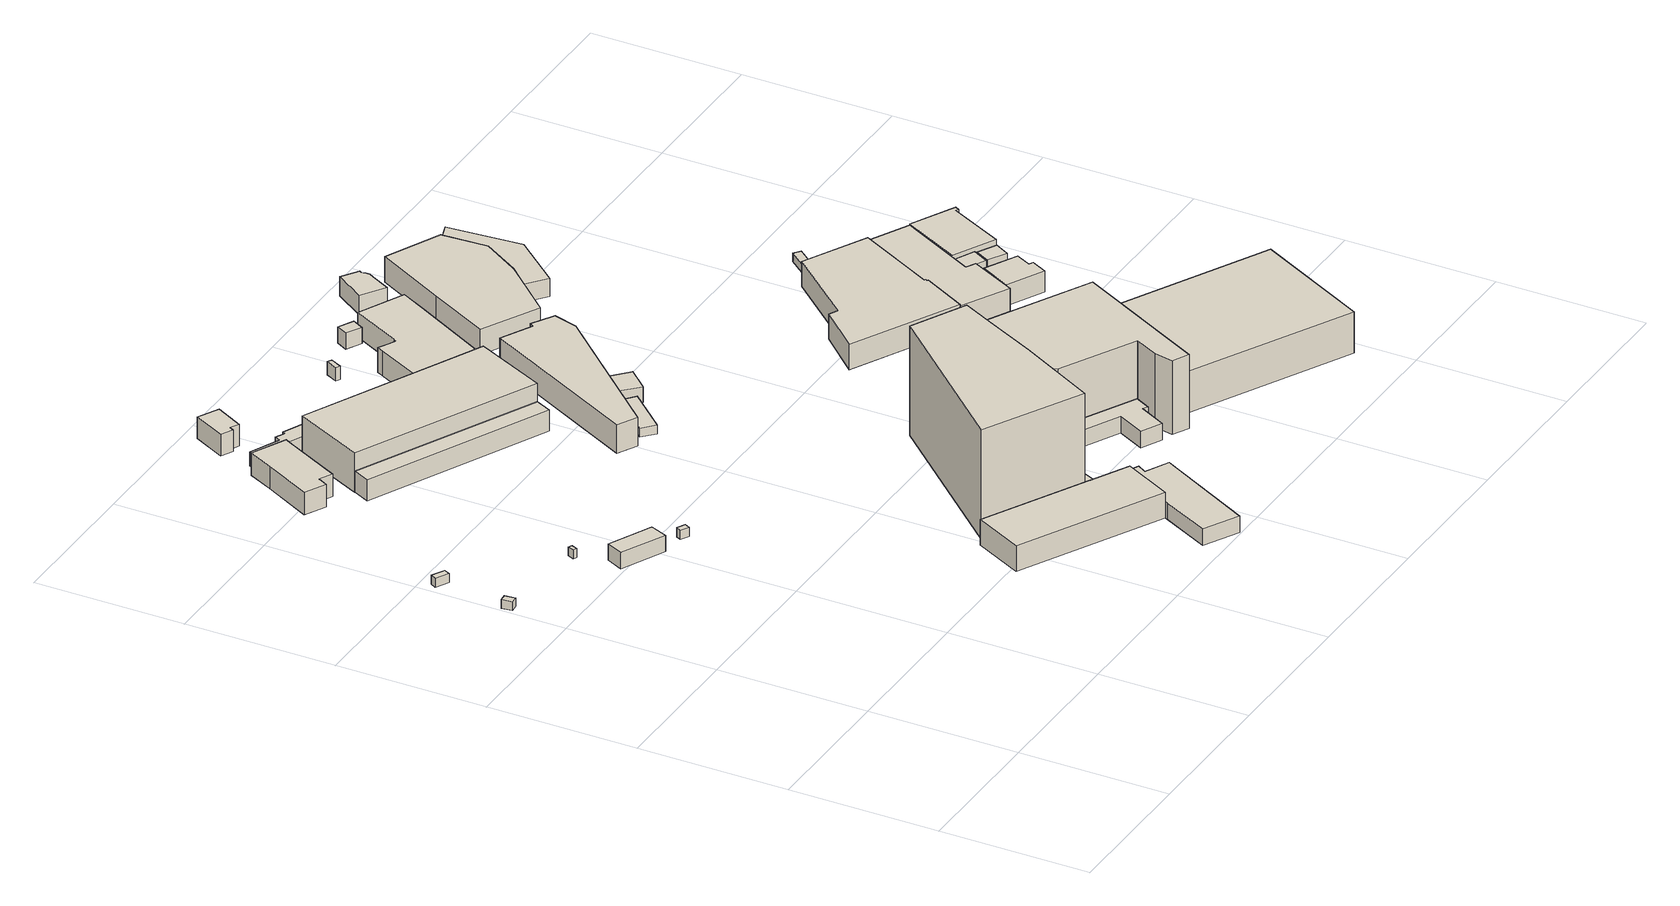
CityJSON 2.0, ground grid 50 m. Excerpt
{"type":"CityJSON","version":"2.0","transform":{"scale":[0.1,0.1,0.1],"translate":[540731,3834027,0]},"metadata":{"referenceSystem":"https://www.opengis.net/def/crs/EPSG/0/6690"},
"CityObjects":{
"building1":{"type":"Building","attributes":{"計測周辺長":11.91,"1/2500図郭":65,"区名":"港区","町丁目名称":"海岸通３丁目","街区番号":5,"class":"3001","usage":"421","storeysAboveGround":1,"BuildingDetailAttribute.buildingRoofEdgeArea":8.54,"BuildingDetailAttribute.buildingStructureType":"610","BuildingDetailAttribute.buildingStructureOrgType":"2","BuildingDetailAttribute.detailedUsage":"1830","BuildingDetailAttribute.specifiedBuildingCoverageRate":0.6,"BuildingDetailAttribute.surveyYear":2017,"BuildingTsunamiRiskAttribute.description":"1","BuildingTsunamiRiskAttribute.rank":"2","BuildingTsunamiRiskAttribute.depth":2.57,"BuildingHighTideRiskAttribute.description":"1","BuildingHighTideRiskAttribute.rank":"3","BuildingHighTideRiskAttribute.depth":4.66,"BuildingIDAttribute.prefecture":"27","BuildingIDAttribute.city":"27107"},"geometry":[{"type":"Solid","lod":"1","boundaries":[[[[0,1,2,3]],[[2,4,5,3]],[[1,6,4,2]],[[0,7,6,1]],[[3,5,7,0]],[[4,6,7,5]]]]}]},
"building2":{"type":"Building","attributes":{"class":"3003","measuredHeight":3.1,"BuildingDetailAttribute.specifiedBuildingCoverageRate":0.6,"BuildingDetailAttribute.surveyYear":2017,"BuildingTsunamiRiskAttribute.description":"1","BuildingTsunamiRiskAttribute.rank":"2","BuildingTsunamiRiskAttribute.depth":1.32,"BuildingHighTideRiskAttribute.description":"1","BuildingHighTideRiskAttribute.rank":"3","BuildingHighTideRiskAttribute.depth":4.17,"BuildingIDAttribute.prefecture":"27","BuildingIDAttribute.city":"27107"},"geometry":[{"type":"Solid","lod":"1","boundaries":[[[[8,9,10,11]],[[10,12,13,11]],[[9,14,12,10]],[[8,15,14,9]],[[11,13,15,8]],[[12,14,15,13]]]]}]},
"building3":{"type":"Building","attributes":{"class":"3001","BuildingDetailAttribute.specifiedBuildingCoverageRate":0.6,"BuildingDetailAttribute.surveyYear":2017,"BuildingTsunamiRiskAttribute.description":"1","BuildingTsunamiRiskAttribute.rank":"2","BuildingTsunamiRiskAttribute.depth":0.72,"BuildingHighTideRiskAttribute.description":"1","BuildingHighTideRiskAttribute.rank":"3","BuildingHighTideRiskAttribute.depth":3.87,"BuildingIDAttribute.prefecture":"27","BuildingIDAttribute.city":"27107"},"geometry":[{"type":"Solid","lod":"1","boundaries":[[[[16,17,18,19]],[[18,20,21,19]],[[17,22,20,18]],[[16,23,22,17]],[[19,21,23,16]],[[20,22,23,21]]]]}]},
"building4":{"type":"Building","attributes":{"計測周辺長":44.96,"1/2500図郭":65,"区名":"港区","町丁目名称":"海岸通３丁目","街区番号":5,"class":"3001","usage":"454","measuredHeight":5.6,"storeysAboveGround":2,"BuildingDetailAttribute.buildingRoofEdgeArea":100.97,"BuildingDetailAttribute.buildingStructureType":"610","BuildingDetailAttribute.buildingStructureOrgType":"2","BuildingDetailAttribute.detailedUsage":"1930","BuildingDetailAttribute.specifiedBuildingCoverageRate":0.6,"BuildingDetailAttribute.surveyYear":2017,"BuildingTsunamiRiskAttribute.description":"1","BuildingTsunamiRiskAttribute.rank":"2","BuildingTsunamiRiskAttribute.depth":2.28,"BuildingHighTideRiskAttribute.description":"1","BuildingHighTideRiskAttribute.rank":"3","BuildingHighTideRiskAttribute.depth":4.38,"BuildingIDAttribute.prefecture":"27","BuildingIDAttribute.city":"27107"},"geometry":[{"type":"Solid","lod":"1","boundaries":[[[[24,25,26,27]],[[26,28,29,27]],[[25,30,28,26]],[[24,31,30,25]],[[27,29,31,24]],[[28,30,31,29]]]]}]},
"building5":{"type":"Building","attributes":{"class":"3001","measuredHeight":3.2,"BuildingDetailAttribute.specifiedBuildingCoverageRate":0.6,"BuildingDetailAttribute.surveyYear":2017,"BuildingTsunamiRiskAttribute.description":"1","BuildingTsunamiRiskAttribute.rank":"2","BuildingTsunamiRiskAttribute.depth":2.78,"BuildingHighTideRiskAttribute.description":"1","BuildingHighTideRiskAttribute.rank":"3","BuildingHighTideRiskAttribute.depth":4.91,"BuildingIDAttribute.prefecture":"27","BuildingIDAttribute.city":"27107"},"geometry":[{"type":"Solid","lod":"1","boundaries":[[[[32,33,34,35]],[[34,36,37,35]],[[33,38,36,34]],[[32,39,38,33]],[[35,37,39,32]],[[36,38,39,37]]]]}]},
"building6":{"type":"Building","attributes":{"計測周辺長":79.96,"1/2500図郭":65,"区名":"港区","町丁目名称":"海岸通３丁目","街区番号":2,"class":"3001","usage":"431","measuredHeight":7.7,"storeysAboveGround":2,"BuildingDetailAttribute.buildingRoofEdgeArea":328.19,"BuildingDetailAttribute.buildingStructureType":"610","BuildingDetailAttribute.buildingStructureOrgType":"2","BuildingDetailAttribute.detailedUsage":"1720","BuildingDetailAttribute.specifiedBuildingCoverageRate":0.6,"BuildingDetailAttribute.surveyYear":2017,"BuildingTsunamiRiskAttribute.description":"1","BuildingTsunamiRiskAttribute.rank":"2","BuildingTsunamiRiskAttribute.depth":1.43,"BuildingHighTideRiskAttribute.description":"1","BuildingHighTideRiskAttribute.rank":"3","BuildingHighTideRiskAttribute.depth":4.27,"BuildingIDAttribute.prefecture":"27","BuildingIDAttribute.city":"27107"},"geometry":[{"type":"Solid","lod":"1","boundaries":[[[[40,41,42,43,44,45,46,47]],[[46,48,49,47]],[[45,50,48,46]],[[44,51,50,45]],[[43,52,51,44]],[[42,53,52,43]],[[41,54,53,42]],[[40,55,54,41]],[[47,49,55,40]],[[48,50,51,52,53,54,55,49]]]]}]},
"building7":{"type":"Building","attributes":{"計測周辺長":63.9,"1/2500図郭":65,"区名":"港区","町丁目名称":"海岸通３丁目","街区番号":2,"class":"3001","usage":"441","measuredHeight":4.9,"storeysAboveGround":1,"BuildingDetailAttribute.buildingRoofEdgeArea":111.09,"BuildingDetailAttribute.buildingStructureType":"610","BuildingDetailAttribute.buildingStructureOrgType":"2","BuildingDetailAttribute.detailedUsage":"1510","BuildingDetailAttribute.specifiedBuildingCoverageRate":0.6,"BuildingDetailAttribute.surveyYear":2017,"BuildingTsunamiRiskAttribute.description":"1","BuildingTsunamiRiskAttribute.rank":"2","BuildingTsunamiRiskAttribute.depth":1.39,"BuildingHighTideRiskAttribute.description":"1","BuildingHighTideRiskAttribute.rank":"3","BuildingHighTideRiskAttribute.depth":4.24,"BuildingIDAttribute.prefecture":"27","BuildingIDAttribute.city":"27107"},"geometry":[{"type":"Solid","lod":"1","boundaries":[[[[56,57,58,59,60,61,62,63]],[[62,64,65,63]],[[61,66,64,62]],[[60,67,66,61]],[[59,68,67,60]],[[58,69,68,59]],[[57,70,69,58]],[[56,71,70,57]],[[63,65,71,56]],[[64,66,67,68,69,70,71,65]]]]}]},
"building8":{"type":"Building","attributes":{"計測周辺長":143.05,"1/2500図郭":65,"区名":"港区","町丁目名称":"海岸通４丁目","街区番号":3,"class":"3001","usage":"431","measuredHeight":8.8,"storeysAboveGround":2,"BuildingDetailAttribute.buildingRoofEdgeArea":971.49,"BuildingDetailAttribute.buildingStructureType":"610","BuildingDetailAttribute.buildingStructureOrgType":"2","BuildingDetailAttribute.detailedUsage":"1720","BuildingDetailAttribute.specifiedBuildingCoverageRate":0.6,"BuildingDetailAttribute.surveyYear":2017,"BuildingTsunamiRiskAttribute.description":"1","BuildingTsunamiRiskAttribute.rank":"2","BuildingTsunamiRiskAttribute.depth":2.12,"BuildingHighTideRiskAttribute.description":"1","BuildingHighTideRiskAttribute.rank":"4","BuildingHighTideRiskAttribute.depth":5.21,"BuildingIDAttribute.prefecture":"27","BuildingIDAttribute.city":"27107"},"geometry":[{"type":"Solid","lod":"1","boundaries":[[[[72,73,74,75,76,77]],[[76,78,79,77]],[[75,80,78,76]],[[74,81,80,75]],[[73,82,81,74]],[[72,83,82,73]],[[77,79,83,72]],[[78,80,81,82,83,79]]]]}]},
"building9":{"type":"Building","attributes":{"計測周辺長":39.75,"1/2500図郭":65,"区名":"港区","町丁目名称":"海岸通３丁目","街区番号":2,"class":"3001","usage":"441","measuredHeight":7.4,"storeysAboveGround":2,"BuildingDetailAttribute.buildingRoofEdgeArea":88.73,"BuildingDetailAttribute.buildingStructureType":"601","BuildingDetailAttribute.buildingStructureOrgType":"1","BuildingDetailAttribute.detailedUsage":"1510","BuildingDetailAttribute.specifiedBuildingCoverageRate":0.6,"BuildingDetailAttribute.surveyYear":2017,"BuildingTsunamiRiskAttribute.description":"1","BuildingTsunamiRiskAttribute.rank":"2","BuildingTsunamiRiskAttribute.depth":1.25,"BuildingHighTideRiskAttribute.description":"1","BuildingHighTideRiskAttribute.rank":"3","BuildingHighTideRiskAttribute.depth":4.1,"BuildingIDAttribute.prefecture":"27","BuildingIDAttribute.city":"27107"},"geometry":[{"type":"Solid","lod":"1","boundaries":[[[[84,85,86,87,88,89]],[[88,90,91,89]],[[87,92,90,88]],[[86,93,92,87]],[[85,94,93,86]],[[84,95,94,85]],[[89,91,95,84]],[[90,92,93,94,95,91]]]]}]},
"building10":{"type":"Building","attributes":{"計測周辺長":144.68,"1/2500図郭":65,"区名":"港区","町丁目名称":"海岸通３丁目","街区番号":2,"class":"3003","usage":"431","measuredHeight":7.1,"storeysAboveGround":2,"BuildingDetailAttribute.buildingRoofEdgeArea":396.9,"BuildingDetailAttribute.buildingStructureType":"610","BuildingDetailAttribute.buildingStructureOrgType":"2","BuildingDetailAttribute.detailedUsage":"1720","BuildingDetailAttribute.specifiedBuildingCoverageRate":0.6,"BuildingDetailAttribute.surveyYear":2017,"BuildingTsunamiRiskAttribute.description":"1","BuildingTsunamiRiskAttribute.rank":"2","BuildingTsunamiRiskAttribute.depth":1.15,"BuildingHighTideRiskAttribute.description":"1","BuildingHighTideRiskAttribute.rank":"3","BuildingHighTideRiskAttribute.depth":4.02,"BuildingIDAttribute.prefecture":"27","BuildingIDAttribute.city":"27107"},"geometry":[{"type":"Solid","lod":"1","boundaries":[[[[96,97,98,99]],[[98,100,101,99]],[[97,102,100,98]],[[96,103,102,97]],[[99,101,103,96]],[[100,102,103,101]]]]}]},
"building11":{"type":"Building","attributes":{"計測周辺長":184.7,"1/2500図郭":65,"区名":"港区","町丁目名称":"海岸通３丁目","街区番号":2,"class":"3001","usage":"431","measuredHeight":13.6,"storeysAboveGround":3,"BuildingDetailAttribute.buildingRoofEdgeArea":1731.63,"BuildingDetailAttribute.buildingStructureType":"610","BuildingDetailAttribute.buildingStructureOrgType":"2","BuildingDetailAttribute.detailedUsage":"1720","BuildingDetailAttribute.specifiedBuildingCoverageRate":0.6,"BuildingDetailAttribute.surveyYear":2017,"BuildingTsunamiRiskAttribute.description":"1","BuildingTsunamiRiskAttribute.rank":"2","BuildingTsunamiRiskAttribute.depth":1.08,"BuildingHighTideRiskAttribute.description":"1","BuildingHighTideRiskAttribute.rank":"3","BuildingHighTideRiskAttribute.depth":3.96,"BuildingIDAttribute.prefecture":"27","BuildingIDAttribute.city":"27107"},"geometry":[{"type":"Solid","lod":"1","boundaries":[[[[104,105,106,107]],[[106,108,109,107]],[[105,110,108,106]],[[104,111,110,105]],[[107,109,111,104]],[[108,110,111,109]]]]}]},
"building12":{"type":"Building","attributes":{"計測周辺長":43.4,"1/2500図郭":65,"区名":"港区","町丁目名称":"海岸通３丁目","街区番号":2,"class":"3001","usage":"441","measuredHeight":4.1,"storeysAboveGround":1,"BuildingDetailAttribute.buildingRoofEdgeArea":74.83,"BuildingDetailAttribute.buildingStructureType":"601","BuildingDetailAttribute.buildingStructureOrgType":"1","BuildingDetailAttribute.detailedUsage":"1510","BuildingDetailAttribute.specifiedBuildingCoverageRate":0.6,"BuildingDetailAttribute.surveyYear":2017,"BuildingTsunamiRiskAttribute.description":"1","BuildingTsunamiRiskAttribute.rank":"2","BuildingTsunamiRiskAttribute.depth":1.04,"BuildingHighTideRiskAttribute.description":"1","BuildingHighTideRiskAttribute.rank":"3","BuildingHighTideRiskAttribute.depth":3.9,"BuildingIDAttribute.prefecture":"27","BuildingIDAttribute.city":"27107"},"geometry":[{"type":"Solid","lod":"1","boundaries":[[[[112,113,114,115,116,117,118,119,120,121,122,123]],[[122,124,125,123]],[[121,126,124,122]],[[120,127,126,121]],[[119,128,127,120]],[[118,129,128,119]],[[117,130,129,118]],[[116,131,130,117]],[[115,132,131,116]],[[114,133,132,115]],[[113,134,133,114]],[[112,135,134,113]],[[123,125,135,112]],[[124,126,127,128,129,130,131,132,133,134,135,125]]]]}]},
"building13":{"type":"Building","attributes":{"class":"3001","measuredHeight":4.2,"BuildingDetailAttribute.specifiedBuildingCoverageRate":0.6,"BuildingDetailAttribute.surveyYear":2017,"BuildingTsunamiRiskAttribute.description":"1","BuildingTsunamiRiskAttribute.rank":"2","BuildingTsunamiRiskAttribute.depth":0.97,"BuildingHighTideRiskAttribute.description":"1","BuildingHighTideRiskAttribute.rank":"3","BuildingHighTideRiskAttribute.depth":3.84,"BuildingIDAttribute.prefecture":"27","BuildingIDAttribute.city":"27107"},"geometry":[{"type":"Solid","lod":"1","boundaries":[[[[136,137,138,139]],[[138,140,141,139]],[[137,142,140,138]],[[136,143,142,137]],[[139,141,143,136]],[[140,142,143,141]]]]}]},
"building14":{"type":"Building","attributes":{"計測周辺長":180.15,"1/2500図郭":65,"区名":"港区","町丁目名称":"海岸通４丁目","街区番号":3,"class":"3002","usage":"431","measuredHeight":37.5,"storeysAboveGround":6,"BuildingDetailAttribute.buildingRoofEdgeArea":1741.05,"BuildingDetailAttribute.buildingStructureType":"610","BuildingDetailAttribute.buildingStructureOrgType":"2","BuildingDetailAttribute.detailedUsage":"1720","BuildingDetailAttribute.specifiedBuildingCoverageRate":0.6,"BuildingDetailAttribute.surveyYear":2017,"BuildingTsunamiRiskAttribute.description":"1","BuildingTsunamiRiskAttribute.rank":"2","BuildingTsunamiRiskAttribute.depth":1.92,"BuildingHighTideRiskAttribute.description":"1","BuildingHighTideRiskAttribute.rank":"4","BuildingHighTideRiskAttribute.depth":5.2,"BuildingIDAttribute.prefecture":"27","BuildingIDAttribute.city":"27107"},"geometry":[{"type":"Solid","lod":"1","boundaries":[[[[144,145,146,147,148,149]],[[148,150,151,149]],[[147,152,150,148]],[[146,153,152,147]],[[145,154,153,146]],[[144,155,154,145]],[[149,151,155,144]],[[150,152,153,154,155,151]]]]}]},
"building15":{"type":"Building","attributes":{"計測周辺長":284.76,"1/2500図郭":65,"区名":"港区","町丁目名称":"海岸通４丁目","街区番号":3,"class":"3003","usage":"431","measuredHeight":5.7,"storeysAboveGround":2,"BuildingDetailAttribute.buildingRoofEdgeArea":937,"BuildingDetailAttribute.buildingStructureType":"610","BuildingDetailAttribute.buildingStructureOrgType":"2","BuildingDetailAttribute.detailedUsage":"1720","BuildingDetailAttribute.specifiedBuildingCoverageRate":0.6,"BuildingDetailAttribute.surveyYear":2017,"BuildingTsunamiRiskAttribute.description":"1","BuildingTsunamiRiskAttribute.rank":"2","BuildingTsunamiRiskAttribute.depth":2.08,"BuildingHighTideRiskAttribute.description":"1","BuildingHighTideRiskAttribute.rank":"4","BuildingHighTideRiskAttribute.depth":5.23,"BuildingIDAttribute.prefecture":"27","BuildingIDAttribute.city":"27107"},"geometry":[{"type":"Solid","lod":"1","boundaries":[[[[156,157,158,159,160,161,162,163,164,165,166,167,168,169,170,171,172,173,174,175,176,177,178,179,180]],[[179,181,182,180]],[[178,183,181,179]],[[177,184,183,178]],[[176,185,184,177]],[[175,186,185,176]],[[174,187,186,175]],[[173,188,187,174]],[[172,189,188,173]],[[171,190,189,172]],[[170,191,190,171]],[[169,192,191,170]],[[168,193,192,169]],[[167,194,193,168]],[[166,195,194,167]],[[165,196,195,166]],[[164,197,196,165]],[[163,198,197,164]],[[162,199,198,163]],[[161,200,199,162]],[[160,201,200,161]],[[159,202,201,160]],[[158,203,202,159]],[[157,204,203,158]],[[156,205,204,157]],[[180,182,205,156]],[[181,183,184,185,186,187,188,189,190,191,192,193,194,195,196,197,198,199,200,201,202,203,204,205,182]]]]}]},
"building16":{"type":"Building","attributes":{"計測周辺長":45.66,"1/2500図郭":65,"区名":"港区","町丁目名称":"海岸通３丁目","街区番号":2,"class":"3001","usage":"431","storeysAboveGround":2,"BuildingDetailAttribute.buildingRoofEdgeArea":96.19,"BuildingDetailAttribute.buildingStructureType":"610","BuildingDetailAttribute.buildingStructureOrgType":"2","BuildingDetailAttribute.detailedUsage":"1720","BuildingDetailAttribute.specifiedBuildingCoverageRate":0.6,"BuildingDetailAttribute.surveyYear":2017,"BuildingTsunamiRiskAttribute.description":"1","BuildingTsunamiRiskAttribute.rank":"2","BuildingTsunamiRiskAttribute.depth":2.11,"BuildingHighTideRiskAttribute.description":"1","BuildingHighTideRiskAttribute.rank":"4","BuildingHighTideRiskAttribute.depth":5.1,"BuildingIDAttribute.prefecture":"27","BuildingIDAttribute.city":"27107"},"geometry":[{"type":"Solid","lod":"1","boundaries":[[[[206,207,208,209]],[[208,210,211,209]],[[207,212,210,208]],[[206,213,212,207]],[[209,211,213,206]],[[210,212,213,211]]]]}]},
"building17":{"type":"Building","attributes":{"計測周辺長":11.82,"1/2500図郭":65,"区名":"港区","町丁目名称":"海岸通３丁目","街区番号":2,"class":"3001","usage":"441","measuredHeight":4.6,"storeysAboveGround":1,"BuildingDetailAttribute.buildingRoofEdgeArea":6.93,"BuildingDetailAttribute.buildingStructureType":"610","BuildingDetailAttribute.buildingStructureOrgType":"2","BuildingDetailAttribute.detailedUsage":"1510","BuildingDetailAttribute.specifiedBuildingCoverageRate":0.6,"BuildingDetailAttribute.surveyYear":2017,"BuildingTsunamiRiskAttribute.description":"1","BuildingTsunamiRiskAttribute.rank":"2","BuildingTsunamiRiskAttribute.depth":0.93,"BuildingHighTideRiskAttribute.description":"1","BuildingHighTideRiskAttribute.rank":"3","BuildingHighTideRiskAttribute.depth":3.79,"BuildingIDAttribute.prefecture":"27","BuildingIDAttribute.city":"27107"},"geometry":[{"type":"Solid","lod":"1","boundaries":[[[[214,215,216,217]],[[216,218,219,217]],[[215,220,218,216]],[[214,221,220,215]],[[217,219,221,214]],[[218,220,221,219]]]]}]},
"building18":{"type":"Building","attributes":{"計測周辺長":141.9,"1/2500図郭":65,"区名":"港区","町丁目名称":"海岸通３丁目","街区番号":2,"class":"3002","usage":"431","measuredHeight":9.7,"storeysAboveGround":3,"BuildingDetailAttribute.buildingRoofEdgeArea":891.67,"BuildingDetailAttribute.buildingStructureType":"610","BuildingDetailAttribute.buildingStructureOrgType":"2","BuildingDetailAttribute.detailedUsage":"1720","BuildingDetailAttribute.specifiedBuildingCoverageRate":0.6,"BuildingDetailAttribute.surveyYear":2017,"BuildingTsunamiRiskAttribute.description":"1","BuildingTsunamiRiskAttribute.rank":"2","BuildingTsunamiRiskAttribute.depth":1.58,"BuildingHighTideRiskAttribute.description":"1","BuildingHighTideRiskAttribute.rank":"3","BuildingHighTideRiskAttribute.depth":4.51,"BuildingIDAttribute.prefecture":"27","BuildingIDAttribute.city":"27107"},"geometry":[{"type":"Solid","lod":"1","boundaries":[[[[222,223,224,225,226,227,228]],[[227,229,230,228]],[[226,231,229,227]],[[225,232,231,226]],[[224,233,232,225]],[[223,234,233,224]],[[222,235,234,223]],[[228,230,235,222]],[[229,231,232,233,234,235,230]]]]}]},
"building19":{"type":"Building","attributes":{"計測周辺長":34.96,"1/2500図郭":65,"区名":"港区","町丁目名称":"海岸通３丁目","街区番号":2,"class":"3003","usage":"431","measuredHeight":5.4,"storeysAboveGround":1,"BuildingDetailAttribute.buildingRoofEdgeArea":76.35,"BuildingDetailAttribute.buildingStructureType":"610","BuildingDetailAttribute.buildingStructureOrgType":"2","BuildingDetailAttribute.detailedUsage":"1720","BuildingDetailAttribute.specifiedBuildingCoverageRate":0.6,"BuildingDetailAttribute.surveyYear":2017,"BuildingTsunamiRiskAttribute.description":"1","BuildingTsunamiRiskAttribute.rank":"2","BuildingTsunamiRiskAttribute.depth":1.9,"BuildingHighTideRiskAttribute.description":"1","BuildingHighTideRiskAttribute.rank":"3","BuildingHighTideRiskAttribute.depth":4.87,"BuildingIDAttribute.prefecture":"27","BuildingIDAttribute.city":"27107"},"geometry":[{"type":"Solid","lod":"1","boundaries":[[[[236,237,238,239]],[[238,240,241,239]],[[237,242,240,238]],[[236,243,242,237]],[[239,241,243,236]],[[240,242,243,241]]]]}]},
"building20":{"type":"Building","attributes":{"計測周辺長":126.41,"1/2500図郭":65,"区名":"港区","町丁目名称":"海岸通３丁目","街区番号":2,"class":"3001","usage":"441","measuredHeight":8.5,"storeysAboveGround":2,"BuildingDetailAttribute.buildingRoofEdgeArea":799.59,"BuildingDetailAttribute.buildingStructureType":"610","BuildingDetailAttribute.buildingStructureOrgType":"2","BuildingDetailAttribute.detailedUsage":"1510","BuildingDetailAttribute.specifiedBuildingCoverageRate":0.6,"BuildingDetailAttribute.surveyYear":2017,"BuildingTsunamiRiskAttribute.description":"1","BuildingTsunamiRiskAttribute.rank":"2","BuildingTsunamiRiskAttribute.depth":1.56,"BuildingHighTideRiskAttribute.description":"1","BuildingHighTideRiskAttribute.rank":"3","BuildingHighTideRiskAttribute.depth":4.44,"BuildingIDAttribute.prefecture":"27","BuildingIDAttribute.city":"27107"},"geometry":[{"type":"Solid","lod":"1","boundaries":[[[[244,245,246,247,248,249,250,251,252,253]],[[252,254,255,253]],[[251,256,254,252]],[[250,257,256,251]],[[249,258,257,250]],[[248,259,258,249]],[[247,260,259,248]],[[246,261,260,247]],[[245,262,261,246]],[[244,263,262,245]],[[253,255,263,244]],[[254,256,257,258,259,260,261,262,263,255]]]]}]},
"building21":{"type":"Building","attributes":{"class":"3003","measuredHeight":5.4,"BuildingDetailAttribute.specifiedBuildingCoverageRate":0.6,"BuildingDetailAttribute.surveyYear":2017,"BuildingTsunamiRiskAttribute.description":"1","BuildingTsunamiRiskAttribute.rank":"2","BuildingTsunamiRiskAttribute.depth":1.93,"BuildingHighTideRiskAttribute.description":"1","BuildingHighTideRiskAttribute.rank":"3","BuildingHighTideRiskAttribute.depth":4.96,"BuildingIDAttribute.prefecture":"27","BuildingIDAttribute.city":"27107"},"geometry":[{"type":"Solid","lod":"1","boundaries":[[[[264,265,266,267]],[[266,268,204,267]],[[265,182,268,266]],[[264,205,182,265]],[[267,204,205,264]],[[268,182,205,204]]]]}]},
"building22":{"type":"Building","attributes":{"計測周辺長":29.17,"1/2500図郭":65,"区名":"港区","町丁目名称":"海岸通４丁目","街区番号":3,"class":"3001","usage":"431","measuredHeight":6.6,"storeysAboveGround":2,"BuildingDetailAttribute.buildingRoofEdgeArea":45.39,"BuildingDetailAttribute.buildingStructureType":"610","BuildingDetailAttribute.buildingStructureOrgType":"2","BuildingDetailAttribute.detailedUsage":"1720","BuildingDetailAttribute.specifiedBuildingCoverageRate":0.6,"BuildingDetailAttribute.surveyYear":2017,"BuildingTsunamiRiskAttribute.description":"1","BuildingTsunamiRiskAttribute.rank":"2","BuildingTsunamiRiskAttribute.depth":0.8,"BuildingHighTideRiskAttribute.description":"1","BuildingHighTideRiskAttribute.rank":"3","BuildingHighTideRiskAttribute.depth":3.79,"BuildingIDAttribute.prefecture":"27","BuildingIDAttribute.city":"27107"},"geometry":[{"type":"Solid","lod":"1","boundaries":[[[[269,270,271,272]],[[271,273,274,272]],[[270,275,273,271]],[[269,276,275,270]],[[272,274,276,269]],[[273,275,276,274]]]]}]},
"building23":{"type":"Building","attributes":{"class":"3001","measuredHeight":18.9,"BuildingDetailAttribute.specifiedBuildingCoverageRate":0.6,"BuildingDetailAttribute.surveyYear":2017,"BuildingTsunamiRiskAttribute.description":"1","BuildingTsunamiRiskAttribute.rank":"2","BuildingTsunamiRiskAttribute.depth":1.38,"BuildingHighTideRiskAttribute.description":"1","BuildingHighTideRiskAttribute.rank":"3","BuildingHighTideRiskAttribute.depth":4.38,"BuildingIDAttribute.prefecture":"27","BuildingIDAttribute.city":"27107"},"geometry":[{"type":"Solid","lod":"1","boundaries":[[[[277,278,279,280]],[[279,281,282,280]],[[278,283,281,279]],[[277,284,283,278]],[[280,282,284,277]],[[281,283,284,282]]]]}]},
"building24":{"type":"Building","attributes":{"class":"3003","measuredHeight":5.5,"BuildingDetailAttribute.specifiedBuildingCoverageRate":0.6,"BuildingDetailAttribute.surveyYear":2017,"BuildingTsunamiRiskAttribute.description":"1","BuildingTsunamiRiskAttribute.rank":"2","BuildingTsunamiRiskAttribute.depth":1.13,"BuildingHighTideRiskAttribute.description":"1","BuildingHighTideRiskAttribute.rank":"3","BuildingHighTideRiskAttribute.depth":3.99,"BuildingIDAttribute.prefecture":"27","BuildingIDAttribute.city":"27107"},"geometry":[{"type":"Solid","lod":"1","boundaries":[[[[285,286,287,288]],[[287,289,290,288]],[[286,291,289,287]],[[285,292,291,286]],[[288,290,292,285]],[[289,291,292,290]]]]}]},
"building25":{"type":"Building","attributes":{"計測周辺長":159.05,"1/2500図郭":65,"区名":"港区","町丁目名称":"海岸通４丁目","街区番号":3,"class":"3002","usage":"431","measuredHeight":25.3,"storeysAboveGround":6,"BuildingDetailAttribute.buildingRoofEdgeArea":1150.91,"BuildingDetailAttribute.buildingStructureType":"610","BuildingDetailAttribute.buildingStructureOrgType":"2","BuildingDetailAttribute.detailedUsage":"1720","BuildingDetailAttribute.specifiedBuildingCoverageRate":0.6,"BuildingDetailAttribute.surveyYear":2017,"BuildingTsunamiRiskAttribute.description":"1","BuildingTsunamiRiskAttribute.rank":"2","BuildingTsunamiRiskAttribute.depth":2.34,"BuildingHighTideRiskAttribute.description":"1","BuildingHighTideRiskAttribute.rank":"4","BuildingHighTideRiskAttribute.depth":5.35,"BuildingIDAttribute.prefecture":"27","BuildingIDAttribute.city":"27107"},"geometry":[{"type":"Solid","lod":"1","boundaries":[[[[293,294,295,296,297,298,299,300,301,302,303,304,305]],[[304,306,307,305]],[[303,308,306,304]],[[302,309,308,303]],[[301,310,309,302]],[[300,311,310,301]],[[299,312,311,300]],[[298,313,312,299]],[[297,314,313,298]],[[296,315,314,297]],[[295,316,315,296]],[[294,317,316,295]],[[293,318,317,294]],[[305,307,318,293]],[[306,308,309,310,311,312,313,314,315,316,317,318,307]]]]}]},
"building26":{"type":"Building","attributes":{"計測周辺長":40.52,"1/2500図郭":65,"区名":"港区","町丁目名称":"海岸通３丁目","街区番号":2,"class":"3001","usage":"401","measuredHeight":6.6,"storeysAboveGround":2,"BuildingDetailAttribute.buildingRoofEdgeArea":101.05,"BuildingDetailAttribute.buildingStructureType":"610","BuildingDetailAttribute.buildingStructureOrgType":"2","BuildingDetailAttribute.detailedUsage":"1310","BuildingDetailAttribute.specifiedBuildingCoverageRate":0.6,"BuildingDetailAttribute.surveyYear":2017,"BuildingTsunamiRiskAttribute.description":"1","BuildingTsunamiRiskAttribute.rank":"2","BuildingTsunamiRiskAttribute.depth":1.79,"BuildingHighTideRiskAttribute.description":"1","BuildingHighTideRiskAttribute.rank":"3","BuildingHighTideRiskAttribute.depth":4.64,"BuildingIDAttribute.prefecture":"27","BuildingIDAttribute.city":"27107"},"geometry":[{"type":"Solid","lod":"1","boundaries":[[[[319,320,321,322,323,324,325,326,327]],[[326,328,329,327]],[[325,330,328,326]],[[324,331,330,325]],[[323,332,331,324]],[[322,333,332,323]],[[321,334,333,322]],[[320,335,334,321]],[[319,336,335,320]],[[327,329,336,319]],[[328,330,331,332,333,334,335,336,329]]]]}]},
"building27":{"type":"Building","attributes":{"計測周辺長":145.07,"1/2500図郭":65,"区名":"港区","町丁目名称":"海岸通３丁目","街区番号":2,"class":"3001","usage":"431","measuredHeight":8.7,"storeysAboveGround":2,"BuildingDetailAttribute.buildingRoofEdgeArea":1280.14,"BuildingDetailAttribute.buildingStructureType":"610","BuildingDetailAttribute.buildingStructureOrgType":"2","BuildingDetailAttribute.detailedUsage":"1720","BuildingDetailAttribute.specifiedBuildingCoverageRate":0.6,"BuildingDetailAttribute.surveyYear":2017,"BuildingTsunamiRiskAttribute.description":"1","BuildingTsunamiRiskAttribute.rank":"2","BuildingTsunamiRiskAttribute.depth":1.84,"BuildingHighTideRiskAttribute.description":"1","BuildingHighTideRiskAttribute.rank":"3","BuildingHighTideRiskAttribute.depth":4.05,"BuildingIDAttribute.prefecture":"27","BuildingIDAttribute.city":"27107"},"geometry":[{"type":"Solid","lod":"1","boundaries":[[[[337,338,339,340,341,342,343,344]],[[343,345,346,344]],[[342,347,345,343]],[[341,348,347,342]],[[340,349,348,341]],[[339,350,349,340]],[[338,351,350,339]],[[337,352,351,338]],[[344,346,352,337]],[[345,347,348,349,350,351,352,346]]]]}]},
"building28":{"type":"Building","attributes":{"計測周辺長":112.94,"1/2500図郭":65,"区名":"港区","町丁目名称":"海岸通４丁目","街区番号":1,"class":"3001","usage":"431","measuredHeight":8.6,"storeysAboveGround":2,"BuildingDetailAttribute.buildingRoofEdgeArea":784.31,"BuildingDetailAttribute.buildingStructureType":"610","BuildingDetailAttribute.buildingStructureOrgType":"2","BuildingDetailAttribute.detailedUsage":"1720","BuildingDetailAttribute.specifiedBuildingCoverageRate":0.6,"BuildingDetailAttribute.surveyYear":2017,"BuildingTsunamiRiskAttribute.description":"1","BuildingTsunamiRiskAttribute.rank":"2","BuildingTsunamiRiskAttribute.depth":1,"BuildingHighTideRiskAttribute.description":"1","BuildingHighTideRiskAttribute.rank":"3","BuildingHighTideRiskAttribute.depth":4.22,"BuildingIDAttribute.prefecture":"27","BuildingIDAttribute.city":"27107"},"geometry":[{"type":"Solid","lod":"1","boundaries":[[[[353,354,355,356,357,358,359,360,361,362]],[[361,363,364,362]],[[360,365,363,361]],[[359,366,365,360]],[[358,367,366,359]],[[357,368,367,358]],[[356,369,368,357]],[[355,370,369,356]],[[354,371,370,355]],[[353,372,371,354]],[[362,364,372,353]],[[363,365,366,367,368,369,370,371,372,364]]]]}]},
"building29":{"type":"Building","attributes":{"計測周辺長":207.29,"1/2500図郭":65,"区名":"港区","町丁目名称":"海岸通４丁目","街区番号":3,"class":"3001","usage":"431","measuredHeight":14.2,"storeysAboveGround":3,"BuildingDetailAttribute.buildingRoofEdgeArea":2607.43,"BuildingDetailAttribute.buildingStructureType":"610","BuildingDetailAttribute.buildingStructureOrgType":"2","BuildingDetailAttribute.detailedUsage":"1720","BuildingDetailAttribute.specifiedBuildingCoverageRate":0.6,"BuildingDetailAttribute.surveyYear":2017,"BuildingTsunamiRiskAttribute.description":"1","BuildingTsunamiRiskAttribute.rank":"2","BuildingTsunamiRiskAttribute.depth":2.15,"BuildingHighTideRiskAttribute.description":"1","BuildingHighTideRiskAttribute.rank":"4","BuildingHighTideRiskAttribute.depth":5.33,"BuildingIDAttribute.prefecture":"27","BuildingIDAttribute.city":"27107"},"geometry":[{"type":"Solid","lod":"1","boundaries":[[[[373,374,375,376]],[[375,377,378,376]],[[374,379,377,375]],[[373,380,379,374]],[[376,378,380,373]],[[377,379,380,378]]]]}]},
"building30":{"type":"Building","attributes":{"class":"3003","measuredHeight":6.2,"BuildingDetailAttribute.specifiedBuildingCoverageRate":0.6,"BuildingDetailAttribute.surveyYear":2017,"BuildingTsunamiRiskAttribute.description":"1","BuildingTsunamiRiskAttribute.rank":"2","BuildingTsunamiRiskAttribute.depth":1.03,"BuildingHighTideRiskAttribute.description":"1","BuildingHighTideRiskAttribute.rank":"3","BuildingHighTideRiskAttribute.depth":4.02,"BuildingIDAttribute.prefecture":"27","BuildingIDAttribute.city":"27107"},"geometry":[{"type":"Solid","lod":"1","boundaries":[[[[381,382,383,384,385,386,387,388]],[[387,389,390,388]],[[386,391,389,387]],[[385,392,391,386]],[[384,393,392,385]],[[383,394,393,384]],[[382,395,394,383]],[[381,396,395,382]],[[388,390,396,381]],[[389,391,392,393,394,395,396,390]]]]}]},
"building31":{"type":"Building","attributes":{"計測周辺長":128.73,"1/2500図郭":65,"区名":"港区","町丁目名称":"海岸通４丁目","街区番号":1,"class":"3003","usage":"431","measuredHeight":7.8,"storeysAboveGround":2,"BuildingDetailAttribute.buildingRoofEdgeArea":714.69,"BuildingDetailAttribute.buildingStructureType":"610","BuildingDetailAttribute.buildingStructureOrgType":"2","BuildingDetailAttribute.detailedUsage":"1720","BuildingDetailAttribute.specifiedBuildingCoverageRate":0.6,"BuildingDetailAttribute.surveyYear":2017,"BuildingTsunamiRiskAttribute.description":"1","BuildingTsunamiRiskAttribute.rank":"2","BuildingTsunamiRiskAttribute.depth":0.94,"BuildingHighTideRiskAttribute.description":"1","BuildingHighTideRiskAttribute.rank":"3","BuildingHighTideRiskAttribute.depth":3.79,"BuildingIDAttribute.prefecture":"27","BuildingIDAttribute.city":"27107"},"geometry":[{"type":"Solid","lod":"1","boundaries":[[[[397,398,399,400,401,402,403,404,405,406]],[[405,407,408,406]],[[404,409,407,405]],[[403,410,409,404]],[[402,411,410,403]],[[401,412,411,402]],[[400,413,412,401]],[[399,414,413,400]],[[398,415,414,399]],[[397,416,415,398]],[[406,408,416,397]],[[407,409,410,411,412,413,414,415,416,408]]]]}]},
"building32":{"type":"Building","attributes":{"class":"3001","BuildingDetailAttribute.specifiedBuildingCoverageRate":0.6,"BuildingDetailAttribute.surveyYear":2017,"BuildingTsunamiRiskAttribute.description":"1","BuildingTsunamiRiskAttribute.rank":"2","BuildingTsunamiRiskAttribute.depth":1.04,"BuildingHighTideRiskAttribute.description":"1","BuildingHighTideRiskAttribute.rank":"3","BuildingHighTideRiskAttribute.depth":3.95,"BuildingIDAttribute.prefecture":"27","BuildingIDAttribute.city":"27107"},"geometry":[{"type":"Solid","lod":"1","boundaries":[[[[417,418,419,420]],[[419,421,422,420]],[[418,423,421,419]],[[417,424,423,418]],[[420,422,424,417]],[[421,423,424,422]]]]}]},
"building33":{"type":"Building","attributes":{"計測周辺長":50.61,"1/2500図郭":65,"区名":"港区","町丁目名称":"海岸通４丁目","街区番号":1,"class":"3001","usage":"431","measuredHeight":7.3,"storeysAboveGround":2,"BuildingDetailAttribute.buildingRoofEdgeArea":149.73,"BuildingDetailAttribute.buildingStructureType":"610","BuildingDetailAttribute.buildingStructureOrgType":"2","BuildingDetailAttribute.detailedUsage":"1720","BuildingDetailAttribute.specifiedBuildingCoverageRate":0.6,"BuildingDetailAttribute.surveyYear":2017,"BuildingTsunamiRiskAttribute.description":"1","BuildingTsunamiRiskAttribute.rank":"2","BuildingTsunamiRiskAttribute.depth":1.34,"BuildingHighTideRiskAttribute.description":"1","BuildingHighTideRiskAttribute.rank":"3","BuildingHighTideRiskAttribute.depth":4.3,"BuildingIDAttribute.prefecture":"27","BuildingIDAttribute.city":"27107"},"geometry":[{"type":"Solid","lod":"1","boundaries":[[[[425,426,427,428,429,430]],[[429,431,432,430]],[[428,433,431,429]],[[427,434,433,428]],[[426,435,434,427]],[[425,436,435,426]],[[430,432,436,425]],[[431,433,434,435,436,432]]]]}]},
"building34":{"type":"Building","attributes":{"計測周辺長":26.41,"1/2500図郭":65,"区名":"港区","町丁目名称":"海岸通４丁目","街区番号":1,"class":"3001","usage":"431","measuredHeight":7.2,"storeysAboveGround":2,"BuildingDetailAttribute.buildingRoofEdgeArea":43.25,"BuildingDetailAttribute.buildingStructureType":"610","BuildingDetailAttribute.buildingStructureOrgType":"2","BuildingDetailAttribute.detailedUsage":"1720","BuildingDetailAttribute.specifiedBuildingCoverageRate":0.6,"BuildingDetailAttribute.surveyYear":2017,"BuildingTsunamiRiskAttribute.description":"1","BuildingTsunamiRiskAttribute.rank":"2","BuildingTsunamiRiskAttribute.depth":0.91,"BuildingHighTideRiskAttribute.description":"1","BuildingHighTideRiskAttribute.rank":"3","BuildingHighTideRiskAttribute.depth":3.87,"BuildingIDAttribute.prefecture":"27","BuildingIDAttribute.city":"27107"},"geometry":[{"type":"Solid","lod":"1","boundaries":[[[[437,438,439,440]],[[439,441,442,440]],[[438,443,441,439]],[[437,444,443,438]],[[440,442,444,437]],[[441,443,444,442]]]]}]},
"building35":{"type":"Building","attributes":{"計測周辺長":25.12,"1/2500図郭":65,"区名":"港区","町丁目名称":"海岸通４丁目","街区番号":1,"class":"3001","usage":"431","measuredHeight":7.2,"storeysAboveGround":2,"BuildingDetailAttribute.buildingRoofEdgeArea":38.78,"BuildingDetailAttribute.buildingStructureType":"610","BuildingDetailAttribute.buildingStructureOrgType":"2","BuildingDetailAttribute.detailedUsage":"1720","BuildingDetailAttribute.specifiedBuildingCoverageRate":0.6,"BuildingDetailAttribute.surveyYear":2017,"BuildingTsunamiRiskAttribute.description":"1","BuildingTsunamiRiskAttribute.rank":"2","BuildingTsunamiRiskAttribute.depth":0.91,"BuildingHighTideRiskAttribute.description":"1","BuildingHighTideRiskAttribute.rank":"3","BuildingHighTideRiskAttribute.depth":3.87,"BuildingIDAttribute.prefecture":"27","BuildingIDAttribute.city":"27107"},"geometry":[{"type":"Solid","lod":"1","boundaries":[[[[445,446,447,448]],[[447,449,450,448]],[[446,451,449,447]],[[445,452,451,446]],[[448,450,452,445]],[[449,451,452,450]]]]}]},
"building36":{"type":"Building","attributes":{"計測周辺長":76.63,"1/2500図郭":65,"区名":"港区","町丁目名称":"海岸通４丁目","街区番号":1,"class":"3003","usage":"431","measuredHeight":8.1,"storeysAboveGround":2,"BuildingDetailAttribute.buildingRoofEdgeArea":339.16,"BuildingDetailAttribute.buildingStructureType":"610","BuildingDetailAttribute.buildingStructureOrgType":"2","BuildingDetailAttribute.detailedUsage":"1720","BuildingDetailAttribute.specifiedBuildingCoverageRate":0.6,"BuildingDetailAttribute.surveyYear":2017,"BuildingTsunamiRiskAttribute.description":"1","BuildingTsunamiRiskAttribute.rank":"2","BuildingTsunamiRiskAttribute.depth":0.86,"BuildingHighTideRiskAttribute.description":"1","BuildingHighTideRiskAttribute.rank":"3","BuildingHighTideRiskAttribute.depth":3.79,"BuildingIDAttribute.prefecture":"27","BuildingIDAttribute.city":"27107"},"geometry":[{"type":"Solid","lod":"1","boundaries":[[[[453,454,455,456,457,458]],[[457,459,460,458]],[[456,461,459,457]],[[455,462,461,456]],[[454,463,462,455]],[[453,464,463,454]],[[458,460,464,453]],[[459,461,462,463,464,460]]]]}]}
},
"vertices":[
[4,1716,16],[28,1718,16],[32,1683,16],[8,1680,16],[32,1683,46],[8,1680,46],[28,1718,46],[4,1716,46],
[13,1940,19],[24,1959,19],[67,1936,19],[56,1916,19],[67,1936,50],[56,1916,50],[24,1959,50],[13,1940,50],
[338,1654,23],[348,1675,23],[360,1669,23],[351,1648,23],[360,1669,53],[351,1648,53],[348,1675,53],[338,1654,53],
[366,1511,14],[393,1567,14],[538,1498,14],[514,1440,14],[538,1498,70],[514,1440,70],[393,1567,70],[366,1511,70],
[594,1433,14],[603,1450,14],[630,1436,14],[621,1418,14],[630,1436,46],[621,1418,46],[603,1450,46],[594,1433,46],
[329,2446,17],[286,2468,17],[269,2435,17],[199,2472,17],[282,2630,17],[324,2713,17],[437,2657,17],[424,2632,17],[437,2657,94],[424,2632,94],[324,2713,94],[282,2630,94],[199,2472,94],[269,2435,94],[286,2468,94],[329,2446,94],
[360,2719,16],[371,2742,16],[469,2696,16],[478,2715,16],[510,2700,16],[514,2709,16],[622,2659,16],[599,2608,16],[622,2659,64],[599,2608,64],[514,2709,64],[510,2700,64],[478,2715,64],[469,2696,64],[371,2742,64],[360,2719,64],
[1368,234,12],[896,480,12],[979,643,12],[1326,461,12],[1326,460,12],[1451,395,12],[1326,460,100],[1451,395,100],[1326,461,100],[979,643,100],[896,480,100],[1368,234,100],
[435,2841,10],[427,2827,10],[387,2848,10],[444,2955,10],[513,2919,10],[463,2826,10],[513,2919,84],[463,2826,84],[444,2955,84],[387,2848,84],[427,2827,84],[435,2841,84],
[970,2105,22],[945,2052,22],[347,2341,22],[374,2396,22],[347,2341,94],[374,2396,94],[945,2052,94],[970,2105,94],
[374,2396,21],[487,2630,21],[1082,2343,21],[970,2105,21],[1082,2343,157],[970,2105,157],[487,2630,157],[374,2396,157],
[665,2573,20],[667,2578,20],[602,2610,20],[627,2667,20],[648,2658,20],[642,2644,20],[694,2621,20],[701,2634,20],[748,2613,20],[732,2576,20],[713,2583,20],[701,2556,20],[713,2583,61],[701,2556,61],[732,2576,61],[748,2613,61],[701,2634,61],[694,2621,61],[642,2644,61],[648,2658,61],[627,2667,61],[602,2610,61],[667,2578,61],[665,2573,61],
[740,2540,22],[752,2566,22],[795,2546,22],[783,2520,22],[795,2546,64],[783,2520,64],[752,2566,64],[740,2540,64],
[1011,656,11],[1432,1115,11],[1615,1022,11],[1564,921,11],[1478,747,11],[1336,484,11],[1478,747,386],[1336,484,386],[1564,921,386],[1615,1022,386],[1432,1115,386],[1011,656,386],
[1596,709,9],[1845,579,9],[1819,529,9],[1803,538,9],[1756,448,9],[1687,484,9],[1734,574,9],[1556,666,9],[1574,695,9],[1519,722,9],[1471,620,9],[1451,633,9],[1378,467,9],[1511,398,9],[1494,368,9],[1572,329,9],[1400,5,9],[1285,66,9],[1368,227,9],[1367,228,9],[1451,395,9],[1326,461,9],[1336,484,9],[1516,805,9],[1572,775,9],[1516,805,66],[1572,775,66],[1336,484,66],[1326,461,66],[1451,395,66],[1367,228,66],[1368,227,66],[1285,66,66],[1400,5,66],[1572,329,66],[1494,368,66],[1511,398,66],[1378,467,66],[1451,633,66],[1471,620,66],[1519,722,66],[1574,695,66],[1556,666,66],[1734,574,66],[1687,484,66],[1756,448,66],[1803,538,66],[1819,529,66],[1845,579,66],[1596,709,66],
[1055,1811,10],[1169,1939,10],[1212,1902,10],[1095,1774,10],[1212,1902,40],[1095,1774,40],[1169,1939,40],[1055,1811,40],
[904,2739,20],[924,2777,20],[938,2769,20],[918,2731,20],[938,2769,66],[918,2731,66],[924,2777,66],[904,2739,66],
[937,1825,14],[1212,2357,14],[1315,2303,14],[1325,2316,14],[1398,2272,14],[1374,2191,14],[1003,1790,14],[1374,2191,111],[1003,1790,111],[1398,2272,111],[1325,2316,111],[1315,2303,111],[1212,2357,111],[937,1825,111],
[1166,1949,13],[1227,2015,13],[1289,1957,13],[1228,1891,13],[1289,1957,67],[1228,1891,67],[1227,2015,67],[1166,1949,67],
[1072,2628,14],[1079,2638,14],[1163,2802,14],[1316,2728,14],[1269,2640,14],[1124,2371,14],[923,2479,14],[1004,2638,14],[1014,2658,14],[1052,2638,14],[1014,2658,99],[1052,2638,99],[1004,2638,99],[923,2479,99],[1124,2371,99],[1269,2640,99],[1316,2728,99],[1163,2802,99],[1079,2638,99],[1072,2628,99],
[1596,709,12],[1572,775,12],[1597,709,12],[1845,579,12],[1597,709,66],
[1540,1070,13],[1563,1110,13],[1650,1065,13],[1630,1025,13],[1650,1065,78],[1630,1025,78],[1563,1110,78],[1540,1070,78],
[1652,1060,12],[1681,1049,12],[1600,890,12],[1568,906,12],[1600,890,201],[1568,906,201],[1681,1049,201],[1652,1060,201],
[1078,2798,19],[1099,2835,19],[1150,2808,19],[1129,2770,19],[1150,2808,74],[1129,2770,74],[1099,2835,74],[1078,2798,74],
[1686,1056,11],[1695,1051,11],[2079,850,11],[1848,408,11],[1794,436,11],[1807,501,11],[1847,578,11],[1845,579,11],[1597,709,11],[1572,775,11],[1516,805,11],[1568,906,11],[1600,890,11],[1568,906,264],[1600,890,264],[1516,805,264],[1572,775,264],[1597,709,264],[1845,579,264],[1847,578,264],[1807,501,264],[1794,436,264],[1848,408,264],[2079,850,264],[1695,1051,264],[1686,1056,264],
[1276,2856,14],[1342,2956,14],[1397,2919,14],[1393,2912,14],[1396,2898,14],[1395,2885,14],[1389,2873,14],[1386,2868,14],[1352,2804,14],[1386,2868,81],[1352,2804,81],[1389,2873,81],[1395,2885,81],[1396,2898,81],[1393,2912,81],[1397,2919,81],[1342,2956,81],[1276,2856,81],
[1669,2637,14],[1590,2511,14],[1550,2467,14],[1432,2339,14],[1241,2437,14],[1347,2641,14],[1474,2877,14],[1660,2789,14],[1474,2877,101],[1660,2789,101],[1347,2641,101],[1241,2437,101],[1432,2339,101],[1550,2467,101],[1590,2511,101],[1669,2637,101],
[1664,1438,19],[1789,1571,19],[1818,1557,19],[2015,1780,19],[2224,1671,19],[2090,1414,19],[2095,1411,19],[2091,1405,19],[2095,1403,19],[2016,1256,19],[2095,1403,105],[2016,1256,105],[2091,1405,105],[2095,1411,105],[2090,1414,105],[2224,1671,105],[2015,1780,105],[1818,1557,105],[1789,1571,105],[1664,1438,105],
[1912,459,10],[2110,840,10],[2648,560,10],[2450,179,10],[2648,560,152],[2450,179,152],[2110,840,152],[1912,459,152],
[1660,2789,18],[1736,2815,18],[1756,2565,18],[1622,2408,18],[1550,2467,18],[1590,2511,18],[1669,2637,18],[1669,2644,18],[1669,2637,80],[1669,2644,80],[1590,2511,80],[1550,2467,80],[1622,2408,80],[1756,2565,80],[1736,2815,80],[1660,2789,80],
[2020,1257,19],[2100,1403,19],[2096,1405,19],[2100,1412,19],[2095,1415,19],[2227,1667,19],[2355,1601,19],[2222,1346,19],[2254,1329,19],[2177,1175,19],[2254,1329,97],[2177,1175,97],[2222,1346,97],[2355,1601,97],[2227,1667,97],[2095,1415,97],[2100,1412,97],[2096,1405,97],[2100,1403,97],[2020,1257,97],
[2048,1774,21],[2123,1866,21],[2144,1849,21],[2069,1757,21],[2144,1849,51],[2069,1757,51],[2123,1866,51],[2048,1774,51],
[2202,1200,16],[2254,1303,16],[2362,1247,16],[2337,1197,16],[2351,1190,16],[2324,1137,16],[2351,1190,88],[2324,1137,88],[2337,1197,88],[2362,1247,88],[2254,1303,88],[2202,1200,88],
[2228,1347,18],[2259,1400,18],[2322,1369,18],[2293,1315,18],[2322,1369,90],[2293,1315,90],[2259,1400,90],[2228,1347,90],
[2294,1313,18],[2320,1361,18],[2383,1327,18],[2356,1279,18],[2383,1327,91],[2356,1279,91],[2320,1361,91],[2294,1313,91],
[2255,1407,20],[2356,1601,20],[2501,1526,20],[2494,1512,20],[2485,1517,20],[2395,1335,20],[2485,1517,101],[2395,1335,101],[2494,1512,101],[2501,1526,101],[2356,1601,101],[2255,1407,101]
]}
